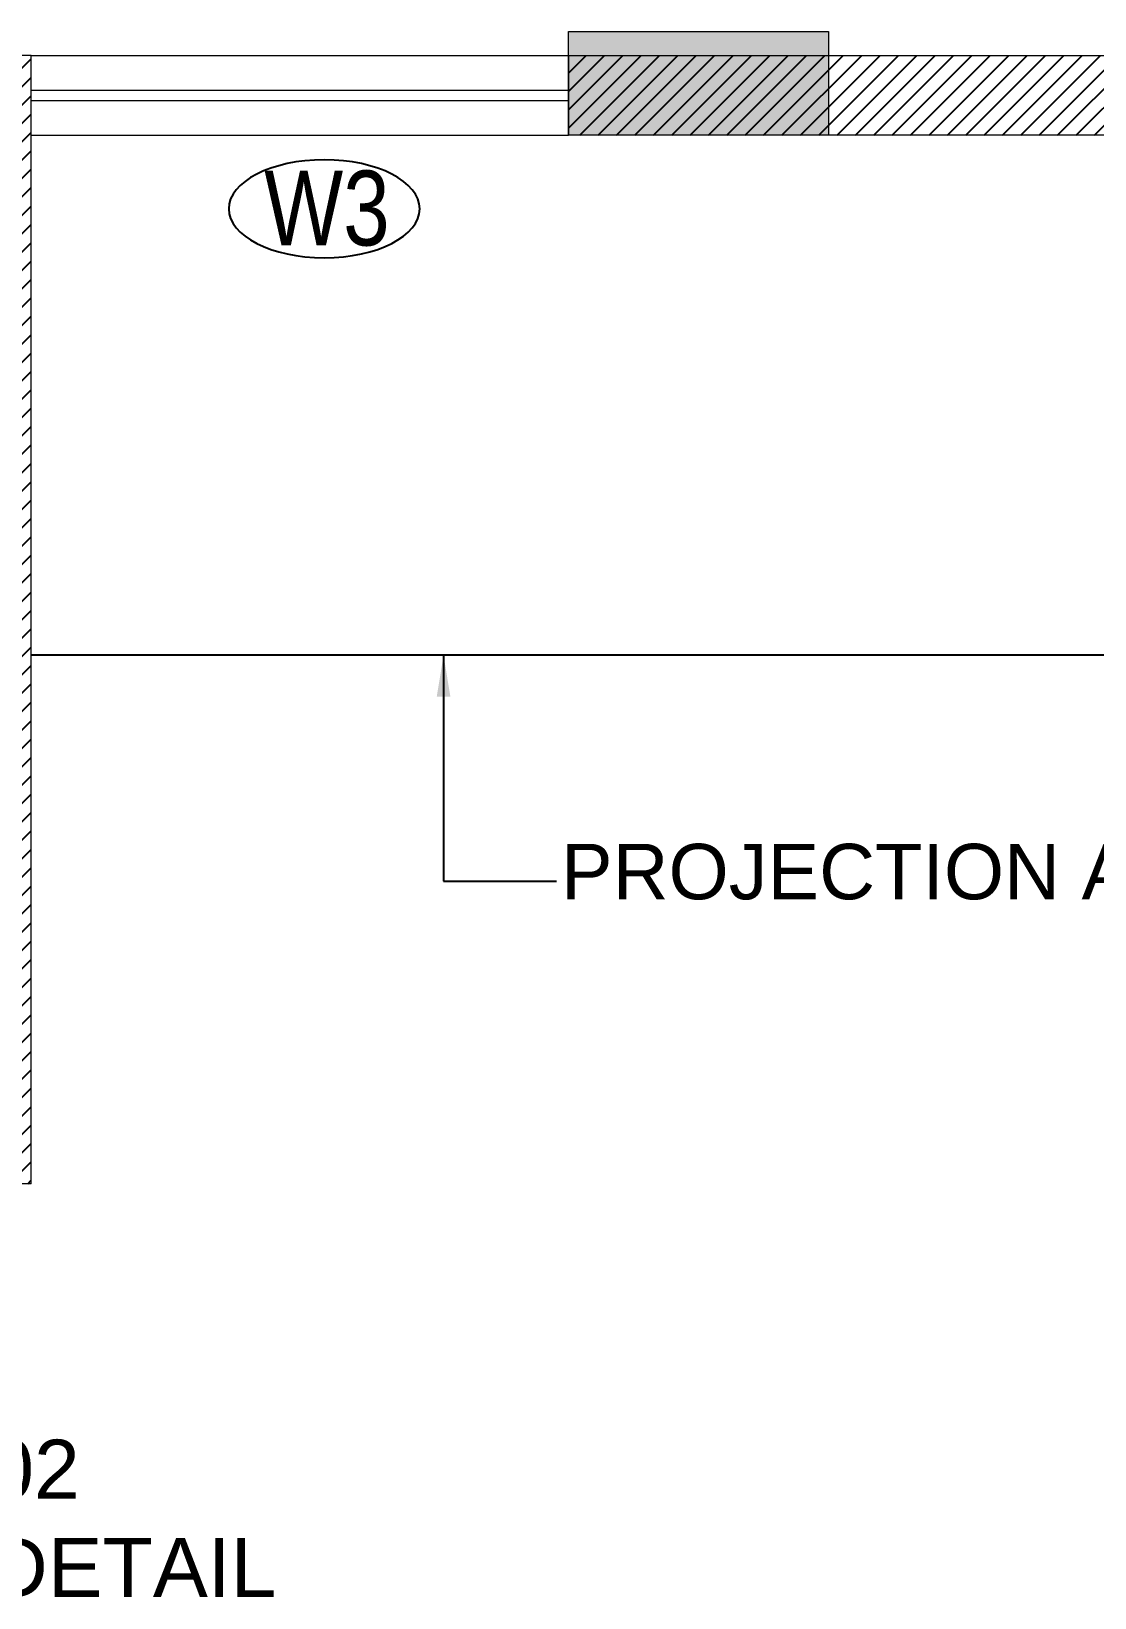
# Model space of a CAD drawing. Header units: millimetres. Extents: x 1123469 to 1883119, y -126924 to 196924.
# Drawn here: x 1277671 to 1280740, y 142459 to 146979 of the extents above; entities that cross this region are included whole.
import ezdxf
from ezdxf.enums import TextEntityAlignment as Align

# ---------------------------------------------------------------- set-up
doc = ezdxf.new("R2010")
doc.units = ezdxf.units.MM
doc.header["$LTSCALE"] = 500
doc.header["$MEASUREMENT"] = 0
doc.linetypes.add('CENTER', pattern=[2, 1.25, -0.25, 0.25, -0.25])
doc.linetypes.add('HIDDEN', pattern=[0.375, 0.25, -0.125])
for name, color, linetype in [('AHC-A-FURNITURE', 2, 'Continuous'), ('COLUMN', 1, 'Continuous'), ('Cornice', 252, 'Continuous'), ('TEXT-DW-NO', 7, 'Continuous'), ('TEXT-RM NAME', 6, 'Continuous')]:
    doc.layers.add(name, color=color, linetype=linetype)
doc.layers.add('Wall', color=2, linetype='Continuous', lineweight=15)
doc.layers.add('WIN', color=144, linetype='Continuous', lineweight=15)
doc.styles.add('D50', font='arial.ttf', dxfattribs={"width": 0.8})
doc.styles.get("Standard").update_dxf_attribs({"font": 'arial.ttf'})
doc.dimstyles.new('INNER DIM', dxfattribs={"dimtxt": 200, "dimasz": 120, "dimexe": 25, "dimexo": 25, "dimgap": 12, "dimtad": 1, "dimdec": 0, "dimrnd": 5, "dimzin": 0, "dimdsep": 46, "dimtxsty": 'D50', "dimcen": 0.09, "dimdle": 25, "dimclrt": 6, "dimadec": 0, "dimazin": 0, "dimtfac": 1, "dimtdec": 0, "dimtofl": 0, "dimtmove": 1, "dimatfit": 3, "dimfxl": 75, "dimtolj": 1, "dimtzin": 0, "dimarcsym": 0})
pattern_1 = [(45, (1045444.4, 514263.1), (-26.5165043, 26.5165043), [])]

# ---------------------------------------------------------------- blocks, each defined once
blk = doc.blocks.new('TAG')
at = {"linetype": 'Continuous', "extrusion": (0, 0, -1)}
blk.add_ellipse((0, 0), major_axis=(319.1, 0), ratio=0.512885, dxfattribs=at)
at = {"width": 0.8}
blk.add_attdef('TAG', text='', height=177.2, dxfattribs=at).set_placement((9, 2.3), align=Align.MIDDLE_CENTER)

msp = doc.modelspace()

# ---------------------------------------------------------------- hatches: boundary and pattern name
at = {"layer": 'AHC-A-FURNITURE', "ltscale": 50, "true_color": 0x0000ff}
h = msp.add_hatch(dxfattribs=at)
h.set_pattern_fill('ANSI31', color=5, scale=300)
h.set_pattern_definition(pattern_1)
h.paths.add_polyline_path([(1277671.4, 146908.6), (1277298.4, 146908.6), (1277298.4, 146814.9), (1277298.4, 146793.6), (1277556.4, 146793.6), (1277556.4, 144368.6), (1277042.4, 144368.6), (1277042.4, 144253.6), (1277556.4, 144253.6), (1277556.4, 143768.6), (1277021.4, 143768.6), (1277021.4, 143653.6), (1277671.4, 143653.6)])
at = {"layer": 'AHC-A-FURNITURE', "ltscale": 50, "true_color": 0xff0000}
h = msp.add_hatch(dxfattribs=at)
h.set_pattern_fill('ANSI31', color=1, scale=300)
h.set_pattern_definition(pattern_1)
h.paths.add_polyline_path([(1281226.4, 146908.6), (1279221.4, 146908.6), (1279221.4, 146678.6), (1281226.4, 146678.6)])
at = {"layer": 'COLUMN', "lineweight": 20, "true_color": 0x969696}
msp.add_hatch(color=252, dxfattribs=at).paths.add_polyline_path([(1279971.4, 146978.6), (1279971.4, 146678.6), (1279221.4, 146678.6), (1279221.4, 146978.6)])

# ---------------------------------------------------------------- linework, layer by layer
at = {"layer": 'COLUMN', "lineweight": 20}
msp.add_lwpolyline([(1279971.4, 146978.6), (1279971.4, 146678.6), (1279221.4, 146678.6), (1279221.4, 146978.6)], close=True, dxfattribs=at)
at = {"layer": 'Cornice', "linetype": 'HIDDEN', "ltscale": 300}
msp.add_line((1282336.4, 145178.6), (1277671.4, 145178.6), dxfattribs=at)
at = {"layer": 'Wall'}
for p, q in [((1277671.4, 146908.6), (1277298.4, 146908.6)), ((1277671.4, 143653.6), (1277671.4, 146908.6)), ((1279221.4, 146908.6), (1279221.4, 146678.6)), ((1279221.4, 146908.6), (1281226.4, 146908.6)), ((1281226.4, 146678.6), (1279221.4, 146678.6)), ((1277671.4, 143653.6), (1277021.4, 143653.6))]:
    msp.add_line(p, q, dxfattribs=at)
at = {"layer": 'WIN'}
for p, q in [((1277671.4, 146908.6), (1279221.4, 146908.6)), ((1277671.4, 146808.6), (1279221.4, 146808.6)), ((1277671.4, 146778.6), (1279221.4, 146778.6)), ((1277671.4, 146678.6), (1279221.4, 146678.6))]:
    msp.add_line(p, q, dxfattribs=at)

# ---------------------------------------------------------------- block references
at = {"layer": 'TEXT-DW-NO', "linetype": 'CENTER'}
ref = msp.add_blockref('TAG', (1278516.7, 146466.7), dxfattribs=dict(at, xscale=0.864, yscale=0.864, zscale=0.864))
ref.add_attrib('TAG', 'W3', dxfattribs={"layer": '0', "height": 216, "width": 0.8}).set_placement((1278524.5, 146468.8), align=Align.MIDDLE_CENTER)

# ---------------------------------------------------------------- texts
at = {"layer": 'TEXT-RM NAME', "attachment_point": 1}
for s, insert, char_height, width in [('PROJECTION ABOVE', (1279199.7, 144634.4), 160, 2928.91), ('ST-02 \\PAS/DETAIL', (1277164.6, 142915.3), 170, 5857.821)]:
    msp.add_mtext(s, dxfattribs=dict(at, insert=insert, char_height=char_height, width=width))

# ---------------------------------------------------------------- leaders
at = {"layer": 'TEXT-RM NAME'}
msp.add_leader([(1278861, 145178.6), (1278861, 144527.2), (1279187.1, 144527.2)], dimstyle='INNER DIM', override={"dimtad": 0}, dxfattribs=at)

doc.saveas('drawing.dxf')
